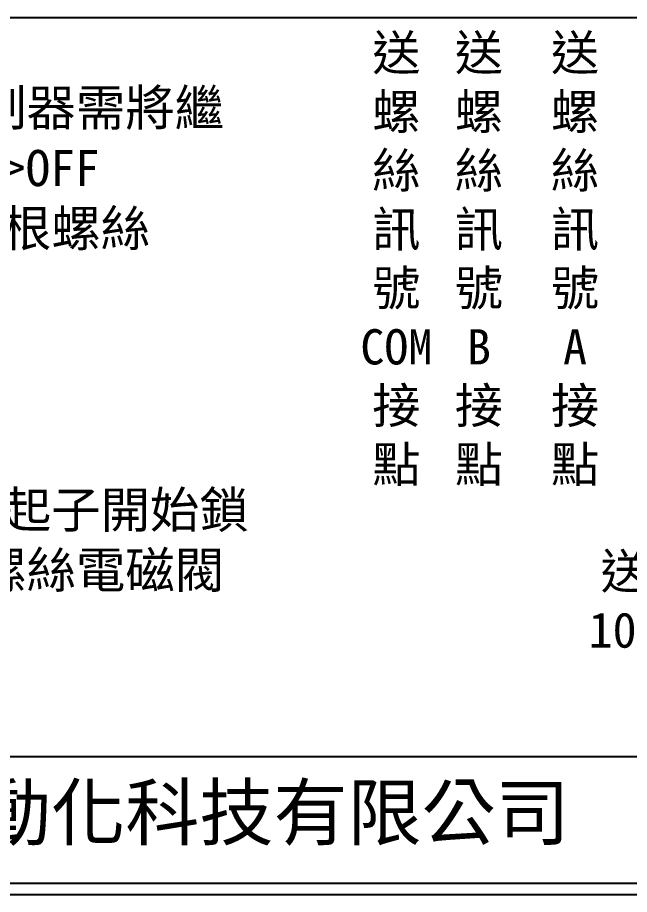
# Model space of a CAD drawing. Extents: x 627 to 914, y 3 to 207.
# Drawn here: x 694.8 to 762.4, y 3 to 100 of the extents above; entities that cross this region are included whole.
import ezdxf

# ---------------------------------------------------------------- set-up
doc = ezdxf.new("R2010")
doc.units = 0
doc.layers.add('圖框層', color=7, linetype='CONTINUOUS')
doc.layers.add('標尺寸層', color=3, linetype='CONTINUOUS')
doc.styles.add('CNS', font='romanc.shx', dxfattribs={"bigfont": 'chineset.shx'})
doc.styles.add('STSL', font='kaiu.ttf')

msp = doc.modelspace()

# ---------------------------------------------------------------- linework, layer by layer
at = {"layer": '圖框層', "color": 7}
for p, q in [((628.447, 18.25), (912.947, 18.25)), ((628.447, 4.25), (912.947, 4.25)), ((627.197, 3), (914.197, 3))]:
    msp.add_line(p, q, dxfattribs=at)
at = {"layer": '標尺寸層', "color": 7}
msp.add_line((632.246, 99.958), (910.117, 99.958), dxfattribs=at)

# ---------------------------------------------------------------- texts
at = {"layer": '圖框層', "color": 4, "style": 'STSL'}
msp.add_text('泓陞自動化科技有限公司', height=6, dxfattribs=at).set_placement((665.8, 9.076))
at = {"layer": '標尺寸層', "color": 7, "char_height": 3.9, "attachment_point": 5, "style": 'CNS'}
for s, insert, width in [('{\\fDFKai-SB|b0|i0|c136|p65;送螺絲訊號\\PCOM接點}', (736.67, 73.091), 8.6627), ('{\\fDFKai-SB|b0|i0|c136|p65;送螺絲訊號\\PB\\P接點}', (745.792, 73.091), 8.6627), ('{\\fDFKai-SB|b0|i0|c136|p65;送螺絲訊號\\PA\\P接點}', (756.412, 73.091), 8.6627), ('{\\fDFKai-SB|b0|i0|c136|p65;送螺絲模組(一)\\P10P金屬接頭接線}', (777.849, 35.27), 46.8521)]:
    msp.add_mtext(s, dxfattribs=dict(at, insert=insert, width=width))
at = {"layer": '標尺寸層', "char_height": 4, "attachment_point": 1, "style": 'CNS'}
for s, insert in [('{\\fMingLiU|b0|i0|c136|p49;\\C0;1.欲送螺絲時,上位控制器需將繼電器OFF->ON->0.3sec->OFF\\P送螺絲模組即會送出一根螺絲}', (638.535, 91.985)), ('{\\fMingLiU|b0|i0|c136|p49;\\C0;2.欲送下一根螺絲或是起子開始鎖付前,上位控制器需送螺絲電磁閥(Y0)是否關閉}', (638.535, 47.535))]:
    msp.add_mtext_dynamic_manual_height_columns(s, width=82.81044, gutter_width=32.5, heights=[0], dxfattribs=dict(at, insert=insert))

doc.saveas('drawing.dxf')
